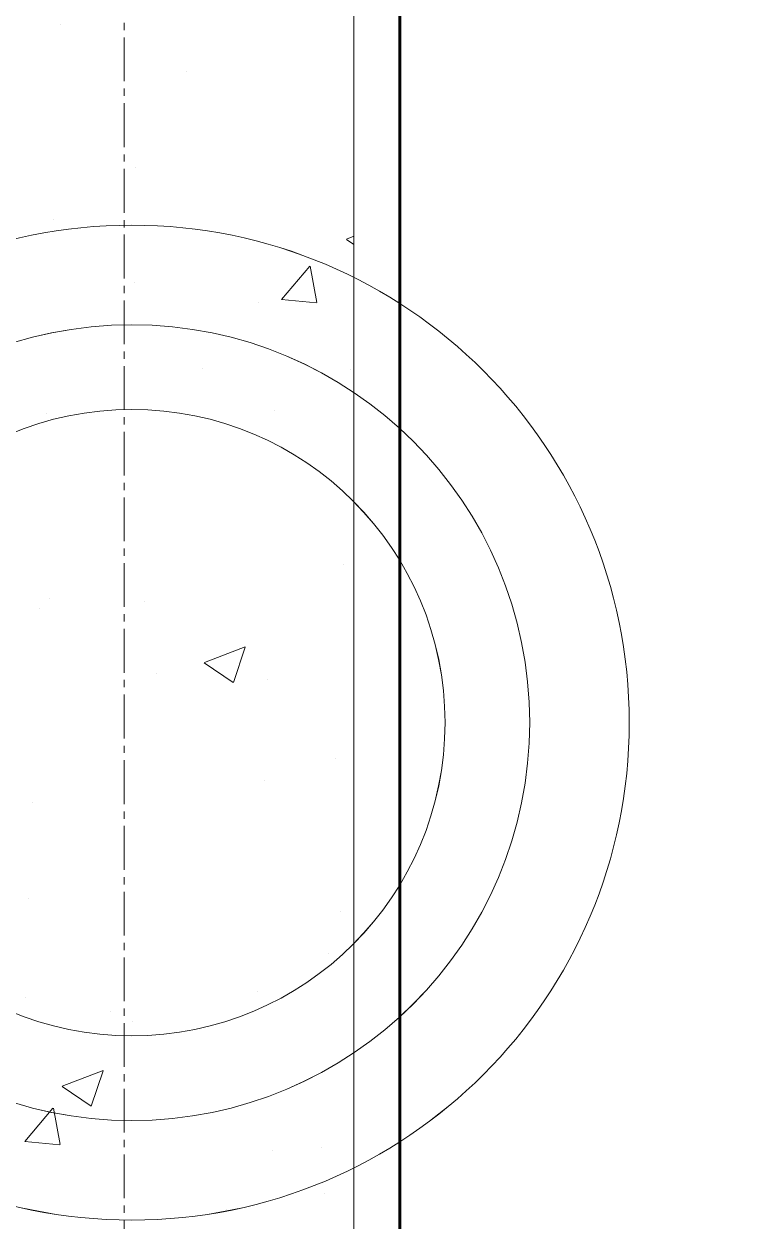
# Model space of a CAD drawing. Header units: millimetres. Extents: x 470010 to 1231400, y -134005 to 421770.
# Drawn here: x 672830 to 673138, y -65086 to -64565 of the extents above; entities that cross this region are included whole.
import ezdxf
from ezdxf.enums import TextEntityAlignment as Align

# ---------------------------------------------------------------- set-up
doc = ezdxf.new("R2010")
doc.units = ezdxf.units.MM
doc.linetypes.add('CENTER2', pattern=[28.575, 19.05, -3.175, 3.175, -3.175])
doc.layers.get('Defpoints').update_dxf_attribs({"color": 140})
for name, color, linetype, lineweight in [('0) шп потолок', 3, 'Continuous', 60), ('АР_Стены ПЕНОблок', 52, 'Continuous', 20), ('АР_Штриховка', 8, 'Continuous', 0)]:
    doc.layers.add(name, color=color, linetype=linetype, lineweight=lineweight)
doc.layers.add('АР_Делит', color=120, linetype='Continuous', lineweight=0, plot=False)
doc.layers.add('РД_Оси_100', color=7, linetype='Continuous', lineweight=0, true_color=0x525252)
doc.styles.add('style1', font='ARIALN.TTF')

# ---------------------------------------------------------------- blocks, each defined once
blk = doc.blocks.new('СОШ_2200_АР_ОСИ_М100_28.05.24')
at = {"layer": 'РД_Оси_100', "color": 251, "linetype": 'CENTER2', "true_color": 0x636466}
blk.add_line((0, -6155), (0, 139938.679), dxfattribs=at)
blk = doc.blocks.new('A$C9108343f')
at = {"layer": '0) шп потолок'}
blk.add_lwpolyline([(13624.96, 33565), (7274.96, 33565), (7274.96, 42655), (14854.96, 42655), (14854.96, 33985)], dxfattribs=at)
at = {"layer": 'АР_Делит', "color": 18, "true_color": 0x000000}
for radius in [216.34, 173.04, 136.21]:
    blk.add_circle((7158.34, 35496.92), radius, dxfattribs=at)
at = {"layer": 'АР_Стены ПЕНОблок', "color": 18, "linetype": 'Continuous', "lineweight": 20, "true_color": 0x000000}
blk.add_line((7254.96, 21355), (7254.96, 97555), dxfattribs=at)
at = {"layer": 'АР_Штриховка', "color": 18, "linetype": 'Continuous', "lineweight": 0, "true_color": 0x000000}
for p, q in [((7127.52, 35800.37), (7127.52, 35800.37)), ((7181.95, 35780.17), (7181.95, 35780.17)), ((7159.9, 35738.44), (7159.9, 35738.44)), ((7124.43, 35715.81), (7124.43, 35715.81)), ((7251.64, 35707.07), (7254.96, 35704.84)), ((7251.7, 35707.2), (7254.96, 35708.45)), ((7223.5, 35680.89), (7235.74, 35695.48)), ((7238.84, 35679.59), (7235.9, 35695.51)), ((7159.45, 35688.43), (7159.45, 35688.43)), ((7213.45, 35679.45), (7213.45, 35679.45)), ((7223.5, 35680.89), (7238.68, 35679.56)), ((7189.28, 35650.92), (7189.28, 35650.92)), ((7253.27, 35650.3), (7253.27, 35650.3)), ((7121.34, 35631.26), (7121.34, 35631.26)), ((7220.31, 35632.66), (7220.31, 35632.66)), ((7250.18, 35565.75), (7250.18, 35565.75)), ((7122.46, 35550.74), (7122.46, 35550.74)), ((7163.99, 35549.66), (7163.99, 35549.66)), ((7118.25, 35546.7), (7118.25, 35546.7)), ((7189.9, 35523.01), (7207.68, 35529.84)), ((7202.49, 35514.36), (7207.64, 35529.71)), ((7189.84, 35522.88), (7202.48, 35514.36)), ((7169.19, 35518.35), (7169.19, 35518.35)), ((7217.54, 35515.54), (7217.54, 35515.54)), ((7247.09, 35481.19), (7247.09, 35481.19)), ((7216.05, 35471.68), (7216.05, 35471.68)), ((7115.17, 35462.15), (7115.17, 35462.15)), ((7113.45, 35420.55), (7113.45, 35420.55)), ((7249.04, 35414.82), (7249.04, 35414.82)), ((7244, 35396.64), (7244, 35396.64)), ((7112.08, 35377.59), (7112.08, 35377.59)), ((7212.82, 35379.87), (7212.82, 35379.87)), ((7149.23, 35371.5), (7149.23, 35371.5)), ((7158.7, 35366.8), (7158.7, 35366.8)), ((7128.1, 35338.82), (7145.88, 35345.65)), ((7140.69, 35330.17), (7145.84, 35345.52)), ((7128.04, 35338.7), (7140.67, 35330.17)), ((7111.8, 35314.71), (7124.04, 35329.31)), ((7127.14, 35313.41), (7124.2, 35329.33)), ((7111.8, 35314.71), (7126.98, 35313.38)), ((7219.56, 35311.03), (7219.56, 35311.03)), ((7240.91, 35312.08), (7240.91, 35312.08)), ((7242.2, 35292.35), (7242.2, 35292.35)), ((7199.58, 35285.03), (7199.58, 35285.03))]:
    blk.add_line(p, q, dxfattribs=at)
at = {"layer": 'РД_Оси_100'}
blk.add_blockref('СОШ_2200_АР_ОСИ_М100_28.05.24', (7154.96, 6755), dxfattribs=at)
at = {"layer": 'Defpoints', "color": 18, "true_color": 0x000000, "style": 'style1'}
for p in [(143949.34, 316089.12), (143974.98, 281639.5), (143890.4, 273244.71), (143839.99, 264276.81), (143967.75, 254892.38), (12251.96, 104178.14), (12382.58, 96023.14)]:
    blk.add_attdef('АР-ПОМЕЩЕНИЕ:НАИМЕНОВАНИЕ', text='', height=100, dxfattribs=at).set_placement(p, align=Align.MIDDLE)
at = {"layer": 'Defpoints', "color": 18, "true_color": 0x000000, "style": 'style1', "flags": 8}
for p in [(143951.3, 279099.09), (143848.34, 269251.11), (143875.33, 260094.25), (144049.74, 250824.7), (163419.28, 238153.36), (155897.46, 237965.97), (183037.2, 237965.97), (143342.94, 237876.19)]:
    blk.add_attdef('АР-ПОМЕЩЕНИЕ:НАИМЕНОВАНИЕ', text='', height=100, dxfattribs=at).set_placement(p, align=Align.MIDDLE)

msp = doc.modelspace()

# ---------------------------------------------------------------- linework, layer by layer
at = {"layer": '0) шп потолок'}
msp.add_lwpolyline([(679343.57, -66801.242), (672993.57, -66801.242), (672993.57, -57711.242), (680573.57, -57711.242), (680573.57, -66381.242)], dxfattribs=at)
at = {"layer": 'АР_Делит', "color": 18, "true_color": 0x000000}
for radius in [216.336, 173.036, 136.212]:
    msp.add_circle((672876.957, -64869.322), radius, dxfattribs=at)
at = {"layer": 'АР_Стены ПЕНОблок', "color": 18, "linetype": 'Continuous', "lineweight": 20, "true_color": 0x000000}
msp.add_line((672973.57, -79011.242), (672973.57, -2811.242), dxfattribs=at)
at = {"layer": 'АР_Штриховка', "color": 18, "linetype": 'Continuous', "lineweight": 0, "true_color": 0x000000}
for p, q in [((672970.256, -64659.17), (672973.57, -64661.405)), ((672970.314, -64659.042), (672973.57, -64657.792)), ((672942.11, -64685.353), (672954.355, -64670.759)), ((672957.452, -64686.656), (672954.515, -64670.734)), ((672942.11, -64685.357), (672957.292, -64686.685)), ((672908.512, -64843.23), (672926.297, -64836.403)), ((672921.1, -64851.884), (672926.25, -64836.535)), ((672908.454, -64843.358), (672921.088, -64851.88)), ((672846.71, -65027.418), (672864.495, -65020.591)), ((672859.298, -65036.072), (672864.448, -65020.723)), ((672846.652, -65027.546), (672859.286, -65036.068)), ((672830.412, -65051.527), (672842.657, -65036.934)), ((672845.753, -65052.83), (672842.816, -65036.909)), ((672830.412, -65051.531), (672845.594, -65052.86))]:
    msp.add_line(p, q, dxfattribs=at)

# ---------------------------------------------------------------- block references
msp.add_blockref('A$C9108343f', (665718.612, -100366.242))
at = {"layer": 'РД_Оси_100'}
msp.add_blockref('СОШ_2200_АР_ОСИ_М100_28.05.24', (672873.57, -93611.242), dxfattribs=at)

doc.saveas('drawing.dxf')
